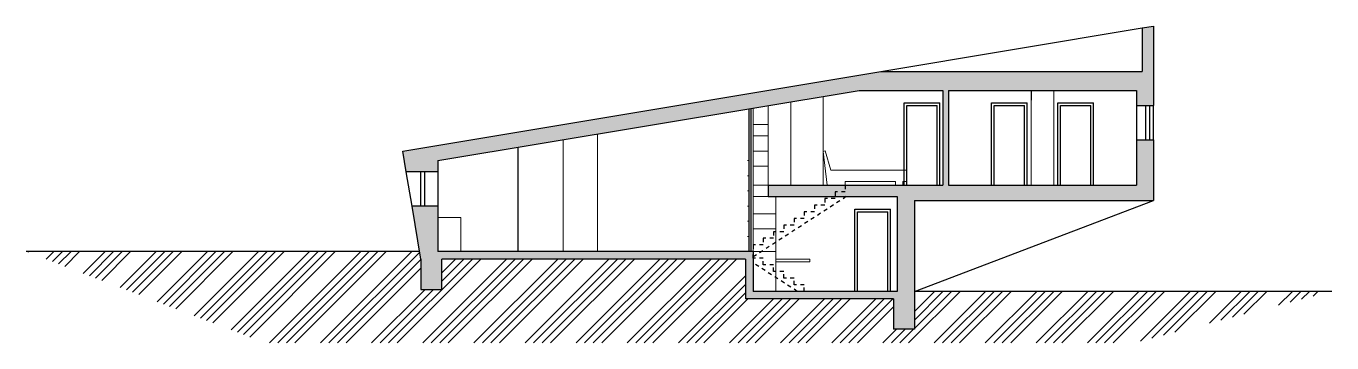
# Model space of a CAD drawing. Header units: millimetres. Extents: x 589 to 1175, y -455 to -172.
# Drawn here: x 683.15 to 717.55, y -180.35 to -172 of the extents above; entities that cross this region are included whole.
import ezdxf

# ---------------------------------------------------------------- set-up
doc = ezdxf.new("R2010")
doc.units = ezdxf.units.MM
doc.linetypes.add('DASHED', pattern=[19.05, 12.7, -6.35])
doc.linetypes.add('ČÁRKOVANÁ', pattern=[19.05, 12.7, -6.35])
for name, color, linetype in [('pohled', 4, 'Continuous'), ('SRAFA', 251, 'Continuous'), ('ZARIZOVAKY', 251, 'Continuous'), ('ZDIVO', 1, 'Continuous')]:
    doc.layers.add(name, color=color, linetype=linetype)

msp = doc.modelspace()

# ---------------------------------------------------------------- hatches: boundary and pattern name
at = {"layer": 'SRAFA'}
h = msp.add_hatch(color=256, dxfattribs=at)
h.dxf.hatch_style = 1
h.paths.add_polyline_path([(705.104, -173.696), (707.304, -173.696), (707.304, -176.196), (704.734, -176.196), (704.734, -176.371), (704.464, -176.371), (704.464, -176.496), (706.104, -176.496), (706.104, -178.996), (702.304, -178.996), (702.304, -177.946), (694.004, -177.946), (694.004, -176.746), (693.32, -176.746), (693.554, -178.146), (693.554, -178.946), (694.104, -178.946), (694.104, -178.146), (702.104, -178.146), (702.104, -179.196), (706.004, -179.196), (706.004, -179.996), (706.554, -179.996), (706.554, -178.996), (706.554, -176.596), (712.854, -176.596), (712.854, -174.996), (712.404, -174.996), (712.404, -176.196), (707.454, -176.196), (707.454, -173.696), (712.404, -173.696), (712.404, -174.096), (712.854, -174.096), (712.854, -171.999), (712.554, -172.049), (712.554, -173.196), (705.671, -173.196), (693.078, -175.295), (693.17, -175.846), (694.004, -175.846), (694.004, -175.546)])
h.paths.add_polyline_path([(704.734, -176.196), (704.254, -176.196), (702.704, -176.196), (702.704, -176.496), (704.464, -176.496), (704.464, -176.371), (704.734, -176.371)], flags=17)
h = msp.add_hatch(dxfattribs=at)
h.set_pattern_fill('ANSI34,_O', color=256, scale=0.05)
h.set_pattern_definition([(45, (44.1809, 0), (-0.6735192, 0.6735192), []), (45, (44.4054, 0), (-0.6735192, 0.6735192), []), (45, (44.6299, 0), (-0.6735192, 0.6735192), []), (45, (44.8544, 0), (-0.6735192, 0.6735192), [])])
h.paths.add_polyline_path([(706.004, -179.196), (702.104, -179.196), (702.104, -178.146), (694.104, -178.146), (694.104, -178.946), (693.554, -178.946), (693.554, -178.146), (693.52, -177.946), (683.154, -177.946), (689.449, -180.354), (712.326, -180.354), (717.554, -178.996), (706.554, -178.996), (706.554, -179.996), (706.004, -179.996)])

# ---------------------------------------------------------------- linework, layer by layer
at = {"layer": 'pohled'}
for p, q in [((705.671, -173.196), (712.554, -172.049)), ((706.284, -174.026), (707.224, -174.026)), ((706.284, -176.196), (706.284, -174.026)), ((707.224, -176.196), (707.224, -174.026)), ((708.584, -174.026), (709.524, -174.026)), ((708.584, -176.196), (708.584, -174.026)), ((709.524, -176.196), (709.524, -174.026)), ((710.334, -174.026), (711.274, -174.026)), ((710.334, -176.196), (710.334, -174.026)), ((711.274, -176.196), (711.274, -174.026)), ((706.354, -174.096), (707.154, -174.096)), ((706.354, -176.196), (706.354, -174.096)), ((707.154, -176.196), (707.154, -174.096)), ((708.654, -174.096), (709.454, -174.096)), ((708.654, -176.196), (708.654, -174.096)), ((709.454, -176.196), (709.454, -174.096)), ((710.404, -174.096), (711.204, -174.096)), ((710.404, -176.196), (710.404, -174.096)), ((711.204, -176.196), (711.204, -174.096)), ((712.404, -174.096), (712.404, -174.996)), ((712.654, -174.996), (712.654, -174.096)), ((712.754, -174.996), (712.754, -174.096)), ((712.854, -174.996), (712.854, -174.096)), ((696.104, -175.196), (696.104, -177.946)), ((693.32, -176.746), (693.17, -175.846)), ((693.554, -176.746), (693.554, -175.846)), ((693.654, -176.746), (693.654, -175.846)), ((694.004, -175.846), (694.004, -176.746)), ((706.554, -178.996), (712.854, -176.596)), ((704.984, -176.826), (705.924, -176.826)), ((704.984, -178.996), (704.984, -176.826)), ((705.054, -176.896), (705.854, -176.896)), ((705.054, -178.996), (705.054, -176.896)), ((705.854, -178.996), (705.854, -176.896)), ((705.924, -178.996), (705.924, -176.826))]:
    msp.add_line(p, q, dxfattribs=at)
at = {"layer": 'pohled', "linetype": 'ČÁRKOVANÁ', "ltscale": 0.008}
for p, q in [((704.761, -176.496), (702.304, -178.089)), ((703.469, -178.996), (702.304, -178.241))]:
    msp.add_line(p, q, dxfattribs=at)
for points in [[(704.734, -176.196), (704.734, -176.196), (704.734, -176.196), (704.734, -176.371), (704.464, -176.371), (704.464, -176.546), (704.194, -176.546), (704.194, -176.721), (703.924, -176.721), (703.924, -176.896), (703.654, -176.896), (703.654, -177.071), (703.384, -177.071), (703.384, -177.246), (703.114, -177.246), (703.114, -177.421), (702.844, -177.421), (702.844, -177.596), (702.574, -177.596), (702.574, -177.771), (702.304, -177.771), (702.304, -177.946)], [(703.654, -178.996), (703.654, -178.821), (703.384, -178.821), (703.384, -178.646), (703.114, -178.646), (703.114, -178.471), (702.844, -178.471), (702.844, -178.296), (702.574, -178.296), (702.574, -178.121), (702.304, -178.121), (702.304, -177.946)]]:
    msp.add_lwpolyline(points, dxfattribs=at)
at = {"layer": 'SRAFA'}
for p, q in [((702.204, -177.946), (702.204, -174.18)), ((702.254, -177.946), (702.254, -174.171))]:
    msp.add_line(p, q, dxfattribs=at)
at = {"layer": 'ZARIZOVAKY', "linetype": 'Continuous', "lineweight": 0}
for p, q in [((709.629, -173.696), (709.629, -176.196)), ((710.229, -173.696), (710.229, -176.196)), ((703.304, -173.996), (703.304, -176.196)), ((704.154, -173.855), (704.154, -176.196)), ((702.304, -174.163), (702.304, -177.946)), ((702.704, -174.096), (702.704, -176.196)), ((702.704, -174.596), (702.304, -174.596)), ((697.304, -177.946), (697.304, -174.996)), ((698.204, -177.946), (698.204, -174.846)), ((702.704, -174.896), (702.304, -174.896)), ((702.704, -175.296), (702.304, -175.296)), ((702.204, -175.547), (702.154, -175.547)), ((702.704, -175.696), (702.304, -175.696)), ((702.204, -175.947), (702.154, -175.947)), ((702.204, -176.347), (702.154, -176.347)), ((702.704, -176.196), (702.304, -176.196)), ((702.204, -176.747), (702.154, -176.747)), ((702.704, -176.496), (702.304, -176.496)), ((702.904, -176.496), (702.904, -178.996)), ((694.604, -177.046), (694.004, -177.046)), ((694.604, -177.046), (694.604, -177.946)), ((702.204, -177.147), (702.154, -177.147)), ((702.304, -176.946), (702.904, -176.946)), ((702.604, -177.346), (702.304, -177.346)), ((702.604, -177.346), (702.904, -177.346)), ((702.204, -177.547), (702.154, -177.547)), ((702.304, -177.946), (702.904, -177.946)), ((703.804, -178.146), (702.904, -178.146)), ((703.804, -178.146), (703.804, -178.216)), ((703.804, -178.216), (702.904, -178.216))]:
    msp.add_line(p, q, dxfattribs=at)
msp.add_lwpolyline([(706.054, -176.196), (706.054, -176.096), (704.734, -176.096), (704.734, -176.196), (704.254, -176.196), (704.154, -175.307), (704.202, -175.292), (704.354, -175.796), (706.354, -175.796), (706.354, -176.096), (706.254, -176.096), (706.254, -176.196)], close=True, dxfattribs=at)
at = {"layer": 'ZDIVO'}
for p, q in [((712.554, -172.049), (712.854, -171.999)), ((712.854, -171.999), (712.854, -174.096)), ((712.554, -172.049), (712.554, -173.196)), ((693.078, -175.295), (705.671, -173.196)), ((705.671, -173.196), (712.554, -173.196)), ((694.004, -175.546), (705.104, -173.696)), ((705.104, -173.696), (707.304, -173.696)), ((707.304, -173.696), (707.304, -176.196)), ((707.454, -173.696), (712.404, -173.696)), ((707.454, -173.696), (707.454, -176.196)), ((712.404, -173.696), (712.404, -174.096)), ((712.404, -174.096), (712.854, -174.096)), ((712.404, -174.996), (712.404, -176.196)), ((712.404, -174.996), (712.854, -174.996)), ((712.854, -174.996), (712.854, -176.596)), ((693.17, -175.846), (693.078, -175.295)), ((694.004, -175.546), (694.004, -175.846)), ((694.004, -175.846), (693.17, -175.846)), ((702.704, -176.196), (707.304, -176.196)), ((702.704, -176.196), (702.704, -176.496)), ((707.454, -176.196), (712.404, -176.196)), ((694.004, -176.746), (693.32, -176.746)), ((693.554, -178.146), (693.32, -176.746)), ((694.004, -176.746), (694.004, -177.946)), ((702.704, -176.496), (706.104, -176.496)), ((706.104, -176.496), (706.104, -178.996)), ((706.554, -176.596), (706.554, -178.996)), ((706.554, -176.596), (712.854, -176.596)), ((693.52, -177.946), (683.154, -177.946)), ((693.554, -178.146), (693.554, -178.946)), ((702.304, -177.946), (694.004, -177.946)), ((702.104, -178.146), (694.104, -178.146)), ((694.104, -178.946), (694.104, -178.146)), ((702.104, -178.146), (702.104, -179.196)), ((702.304, -177.946), (702.304, -178.996)), ((693.554, -178.946), (694.104, -178.946)), ((706.004, -179.196), (702.104, -179.196)), ((706.104, -178.996), (702.304, -178.996)), ((706.004, -179.196), (706.004, -179.996)), ((717.554, -178.996), (706.554, -178.996)), ((706.554, -178.996), (706.554, -179.996)), ((706.554, -179.996), (706.004, -179.996))]:
    msp.add_line(p, q, dxfattribs=at)
at = {"layer": 'ZDIVO', "linetype": 'DASHED', "ltscale": 0.02}
msp.add_line((709.629, -173.696), (709.629, -173.996), dxfattribs=at)

doc.saveas('drawing.dxf')
